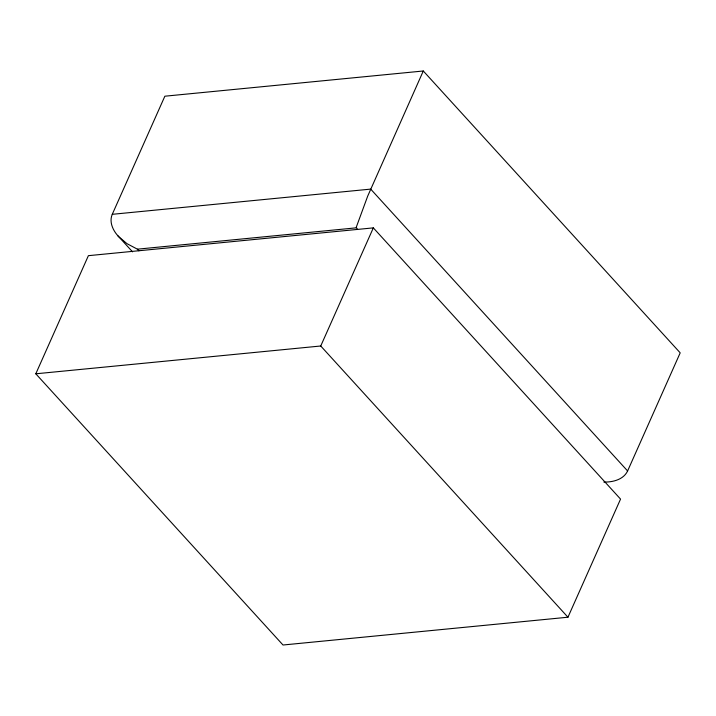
<?xml version="1.0" encoding="UTF-8"?>
<svg xmlns="http://www.w3.org/2000/svg" width="716" height="716" viewBox="0 0 716 716"><rect width="100%" height="100%" fill="white"/><g stroke="black" fill="none" stroke-linecap="round" stroke-linejoin="round"><path stroke-width="1.07" d="M357.579 229.496L356.246 227.294L367.702 196.112L423.29 70.991L680.2 352.845L627.61 470.967C623.484 479.711 612.717 482.271 603.848 482.056M423.29 70.991L164.859 96.204L112.269 214.317C108.904 221.978 113.012 230.561 118.283 236.244M35.8 373.797L88.39 255.675L373.331 227.876L620.548 499.097L567.958 617.219L283.017 645.009L35.8 373.797L320.741 345.998L567.958 617.219M320.741 345.998L373.331 227.876M112.269 214.317L370.691 189.114L627.61 470.967M118.534 236.522L126.983 243.673L137.409 249.177L356.076 227.849M137.409 249.177L138.913 250.833M117.549 235.412L132.541 251.844"/></g></svg>
